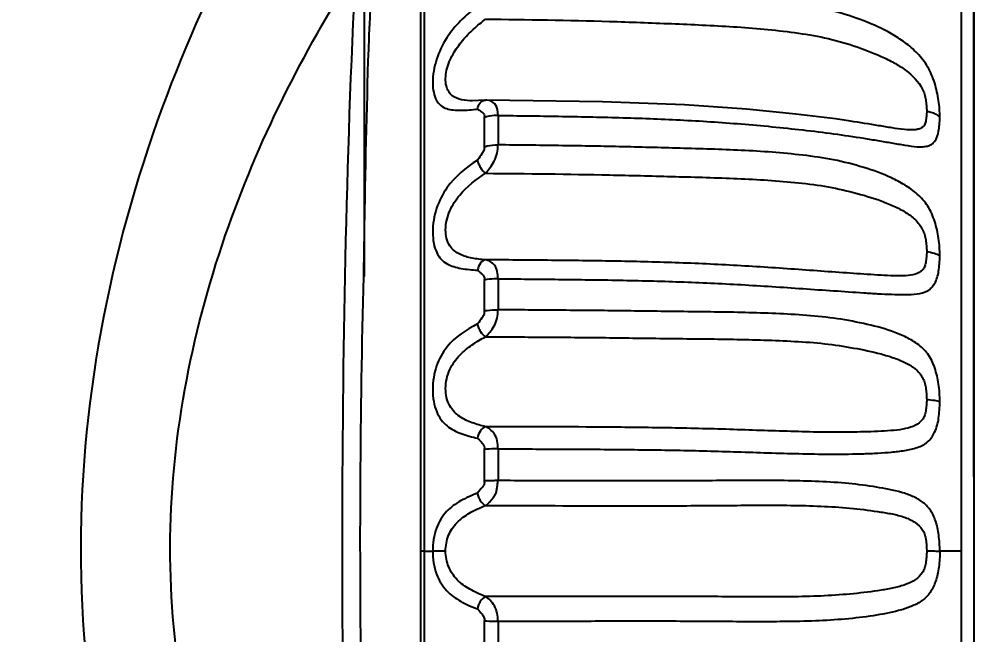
# Model space of a CAD drawing. Header units: millimetres. Extents: x 7426 to 8300, y 123 to 421.
# Drawn here: x 8017.264 to 8020.517, y 349.82 to 351.917 of the extents above; entities that cross this region are included whole.
import ezdxf

# ---------------------------------------------------------------- set-up
doc = ezdxf.new("R2010")
doc.units = ezdxf.units.MM
doc.layers.add('20_ALL_FEATURES', color=7, linetype='Continuous')
doc.layers.add('多重引线', color=7, linetype='Continuous')
doc.styles.add('微软雅黑', font='msyh.ttc')
doc.dimstyles.new('尺寸标注_1_4比例', dxfattribs={"dimtxt": 2.1, "dimasz": 1.7, "dimexe": 0.5, "dimexo": 0.4, "dimgap": 0.5, "dimtad": 1, "dimdec": 1, "dimlfac": 4, "dimdsep": 46, "dimtxsty": '微软雅黑', "dimcen": 0.09, "dimadec": 0, "dimazin": 0, "dimtp": 0.01, "dimtm": 0.01, "dimtfac": 1, "dimtdec": 1, "dimtofl": 0, "dimtmove": 0, "dimatfit": 3, "dimfxl": 1, "dimtolj": 1, "dimarcsym": 0})

# ---------------------------------------------------------------- blocks, each defined once
blk = doc.blocks.new('*D890')
at = {"layer": 'Defpoints', "color": 0}
for p in [(8010.9443, 360.1863), (8006.63, 320.4735), (8032.781, 320.4735)]:
    blk.add_point(p, dxfattribs=at)
at = {"layer": '多重引线', "color": 0, "lineweight": -2}
for p, q in [((8011.3443, 360.1863), (8033.281, 360.1863)), ((8032.781, 358.4863), (8032.781, 322.1735)), ((8007.03, 320.4735), (8033.281, 320.4735))]:
    blk.add_line(p, q, dxfattribs=at)
at = {"layer": '多重引线', "color": 0}
for points in [[(8033.0643, 358.4863), (8032.4976, 358.4863), (8032.781, 360.1863)], [(8032.4976, 322.1735), (8033.0643, 322.1735), (8032.781, 320.4735)]]:
    blk.add_solid(points, dxfattribs=at)
at = {"layer": '多重引线', "color": 0, "insert": (8031.1896, 340.3299), "char_height": 2.1, "attachment_point": 5, "rotation": 90, "style": '微软雅黑'}
blk.add_mtext('\\A1;158.9', dxfattribs=at)
blk = doc.blocks.new('*D893')
at = {"layer": 'Defpoints', "color": 0}
for p in [(8020.5171, 377.9036), (7952.0515, 353.388), (8020.5171, 349.9592)]:
    blk.add_point(p, dxfattribs=at)
at = {"layer": '多重引线', "color": 0, "lineweight": -2}
for p, q in [((7952.0515, 353.788), (7952.0515, 378.4036)), ((8020.5171, 350.3592), (8020.5171, 378.4036)), ((7953.7515, 377.9036), (8018.8171, 377.9036))]:
    blk.add_line(p, q, dxfattribs=at)
at = {"layer": '多重引线', "color": 0}
for points in [[(7953.7515, 378.1869), (7953.7515, 377.6202), (7952.0515, 377.9036)], [(8018.8171, 377.6202), (8018.8171, 378.1869), (8020.5171, 377.9036)]]:
    blk.add_solid(points, dxfattribs=at)
at = {"layer": '多重引线', "color": 0, "insert": (7986.2843, 379.4888), "char_height": 2.1, "attachment_point": 5, "style": '微软雅黑'}
blk.add_mtext('\\A1;273.9', dxfattribs=at)

msp = doc.modelspace()

# ---------------------------------------------------------------- linework, layer by layer
at = {"layer": '20_ALL_FEATURES', "color": 7, "linetype": 'Continuous'}
for p, q in [((8018.644, 353.5644), (8018.6441, 350.1052)), ((8018.6319, 353.5123), (8018.6318, 346.9249)), ((8020.4735, 353.1165), (8020.4735, 347.094)), ((8020.5171, 352.8563), (8020.5171, 347.3541)), ((8018.809, 351.6393), (8018.8089, 351.6393)), ((8018.8503, 351.641), (8018.8535, 351.6411)), ((8018.8575, 351.6413), (8018.8535, 351.6411)), ((8018.8485, 351.5821), (8018.8485, 351.4824)), ((8018.8957, 351.589), (8018.8957, 351.4889)), ((8020.0962, 351.5698), (8020.0949, 351.57)), ((8018.8485, 351.0284), (8018.8485, 350.9234)), ((8018.8957, 351.0327), (8018.8957, 350.9273)), ((8018.8485, 350.4519), (8018.8485, 350.3442)), ((8018.8957, 350.4535), (8018.8957, 350.3454)), ((8018.6441, 350.1052), (8018.632, 350.1052)), ((8018.6439, 350.1052), (8018.6733, 350.1052)), ((8018.644, 350.1052), (8018.6439, 346.6459)), ((8020.4735, 350.1052), (8020.4009, 350.1055)), ((8018.8485, 349.8668), (8018.8485, 349.7592)), ((8018.8957, 349.8656), (8018.8957, 349.7576))]:
    msp.add_line(p, q, dxfattribs=at)
for points in [[(8018.8504, 351.6411), (8018.8295, 351.6398), (8018.8091, 351.6393)], [(8020.0962, 351.5698), (8020.045, 351.5771), (8019.9099, 351.5939), (8019.7425, 351.6104), (8019.5315, 351.6249), (8019.2513, 351.6352), (8018.8575, 351.6413)]]:
    msp.add_lwpolyline(points, dxfattribs=at)
for centre, radius, start, end in [((8048.4416, 350.8527), 30.002, 177.60594, 178.01305), ((8018.7265, 337.787), 12.3183, 90.04351, 90.24754)]:
    msp.add_arc(centre, radius, start, end, dxfattribs=at)
msp.add_open_spline([(8018.438, 352.9208), (8018.4392, 352.2939), (8018.4392, 351.667), (8018.4392, 351.0401)], degree=3, dxfattribs=at)
for points, knots in [([(8018.3945, 352.8576), (8018.137, 352.4691), (8017.6609, 351.5901), (8017.3659, 350.0683), (8017.6469, 348.7786), (8018.0711, 347.8887), (8018.3123, 347.4926), (8018.4391, 347.3098)], [0, 0, 0, 0, 0.235936, 0.501412, 0.765831, 0.887391, 1, 1, 1, 1]), ([(8018.4112, 348.1486), (8018.2318, 348.4337), (8017.9111, 349.0587), (8017.7099, 350.1182), (8017.9137, 351.1755), (8018.2298, 351.8027), (8018.4109, 352.0863)], [0, 0, 0, 0, 0.241933, 0.500193, 0.758296, 1, 1, 1, 1]), ([(8018.4112, 348.1486), (8018.3782, 348.8043), (8018.3531, 350.1175), (8018.3783, 351.4307), (8018.4109, 352.0863)], [0, 0, 0, 0, 0.50005, 1, 1, 1, 1]), ([(8020.4009, 351.5836), (8020.4007, 351.5928), (8020.4005, 351.6116), (8020.3959, 351.6505), (8020.3852, 351.6995), (8020.3624, 351.7556), (8020.3259, 351.802), (8020.283, 351.8383), (8020.2228, 351.8772), (8020.1413, 351.9132), (8020.04, 351.9465), (8019.9347, 351.9664), (8019.8296, 351.98), (8019.6902, 351.9922), (8019.5166, 352.0002), (8019.3091, 352.0083), (8019.1023, 352.0132), (8018.9645, 352.0155), (8018.8957, 352.0165)], [0, 0, 0, 0, 0.016219, 0.033118, 0.068667, 0.104346, 0.138416, 0.171379, 0.202835, 0.264209, 0.327354, 0.390098, 0.452204, 0.513827, 0.636108, 0.757745, 0.878985, 1, 1, 1, 1]), ([(8018.8261, 351.962), (8018.8058, 351.9464), (8018.7671, 351.9134), (8018.717, 351.8532), (8018.6829, 351.7811), (8018.6711, 351.716), (8018.675, 351.6686), (8018.6839, 351.6411), (8018.7, 351.6217), (8018.7208, 351.6113), (8018.744, 351.6072), (8018.7793, 351.6064), (8018.8069, 351.6088), (8018.8262, 351.6107)], [0, 0, 0, 0, 0.145724, 0.288944, 0.442861, 0.594909, 0.659384, 0.712805, 0.757026, 0.798766, 0.842558, 0.889867, 1, 1, 1, 1]), ([(8018.8089, 351.6393), (8018.7964, 351.6394), (8018.7724, 351.6404), (8018.7428, 351.6513), (8018.7261, 351.6704), (8018.7182, 351.6909), (8018.7163, 351.716), (8018.7212, 351.7534), (8018.7401, 351.7985), (8018.7733, 351.8447), (8018.8116, 351.8839), (8018.8393, 351.9066), (8018.8534, 351.9173)], [0, 0, 0, 0, 0.096164, 0.18557, 0.2331, 0.287847, 0.352465, 0.42535, 0.577813, 0.723719, 0.862958, 1, 1, 1, 1]), ([(8018.8534, 351.9173), (8018.9941, 351.9159), (8019.2052, 351.9126), (8019.4866, 351.902), (8019.6624, 351.8943), (8019.8024, 351.8839), (8019.9062, 351.8722), (8020.0085, 351.8558), (8020.107, 351.8279), (8020.1856, 351.7985), (8020.2445, 351.7694), (8020.2958, 351.7374), (8020.3333, 351.6999), (8020.3493, 351.6615), (8020.3535, 351.6426), (8020.355, 351.6265), (8020.3556, 351.6136), (8020.3565, 351.607), (8020.3562, 351.6038)], [0, 0, 0, 0, 0.26048, 0.390997, 0.521468, 0.586346, 0.650881, 0.714912, 0.777977, 0.839961, 0.870159, 0.899392, 0.952112, 0.964236, 0.975981, 0.987857, 0.994019, 1, 1, 1, 1]), ([(8018.4382, 351.0401), (8018.4394, 351.1157), (8018.4439, 351.4001), (8018.4504, 351.6844), (8018.4576, 351.8929)], [0, 0, 0, 0, 0.266062, 1, 1, 1, 1]), ([(8018.8262, 351.6107), (8018.8276, 351.6182), (8018.8317, 351.6318), (8018.8444, 351.6404), (8018.8503, 351.641)], [0, 0, 0, 0, 0.560889, 1, 1, 1, 1]), ([(8018.8957, 351.589), (8018.8954, 351.6027), (8018.8927, 351.6294), (8018.8676, 351.6412), (8018.8575, 351.6413)], [0, 0, 0, 0, 0.5741, 1, 1, 1, 1]), ([(8018.8262, 351.6107), (8018.83, 351.6082), (8018.8362, 351.6041), (8018.8442, 351.5985), (8018.8502, 351.5915), (8018.849, 351.5853), (8018.8485, 351.5821)], [0, 0, 0, 0, 0.349293, 0.561545, 0.751727, 1, 1, 1, 1]), ([(8018.8957, 351.5891), (8018.8915, 351.5891), (8018.8756, 351.5886), (8018.8596, 351.586), (8018.8485, 351.582)], [0, 0, 0, 0, 0.264113, 1, 1, 1, 1]), ([(8018.8957, 351.589), (8018.9645, 351.5884), (8019.1022, 351.5865), (8019.3091, 351.5824), (8019.4818, 351.5761), (8019.6203, 351.5681), (8019.7246, 351.5605), (8019.8293, 351.5511), (8019.9342, 351.54), (8020.0384, 351.5273), (8020.1237, 351.5146), (8020.1894, 351.5038), (8020.236, 351.4958), (8020.2806, 351.4882), (8020.3161, 351.4827), (8020.3423, 351.4821), (8020.3589, 351.4841), (8020.3733, 351.49), (8020.3892, 351.5059), (8020.3971, 351.5307), (8020.4, 351.5589), (8020.4011, 351.5751), (8020.4009, 351.5836)], [0, 0, 0, 0, 0.130259, 0.260786, 0.391721, 0.457458, 0.52348, 0.589818, 0.656458, 0.723185, 0.788651, 0.819658, 0.849321, 0.878143, 0.905283, 0.917222, 0.92768, 0.936826, 0.94605, 0.9694, 0.98397, 1, 1, 1, 1]), ([(8020.3562, 351.6038), (8020.3563, 351.5977), (8020.3554, 351.5861), (8020.3536, 351.5702), (8020.3495, 351.5567), (8020.3408, 351.5473), (8020.3289, 351.5422), (8020.3085, 351.5387), (8020.2777, 351.5406), (8020.2372, 351.5468), (8020.176, 351.5571), (8020.1285, 351.5649), (8020.0962, 351.5698)], [0, 0, 0, 0, 0.05933, 0.113147, 0.156691, 0.193521, 0.233841, 0.280735, 0.394811, 0.531241, 0.680766, 1, 1, 1, 1]), ([(8020.3562, 351.6038), (8020.361, 351.603), (8020.377, 351.5994), (8020.393, 351.592), (8020.4009, 351.5836)], [0, 0, 0, 0, 0.299445, 1, 1, 1, 1]), ([(8018.8485, 351.4824), (8018.8487, 351.4803), (8018.8495, 351.4761), (8018.8478, 351.4697), (8018.8442, 351.4642), (8018.8372, 351.4531), (8018.831, 351.4443), (8018.8261, 351.4371)], [0, 0, 0, 0, 0.119803, 0.24304, 0.372657, 0.498568, 1, 1, 1, 1]), ([(8018.8485, 351.4824), (8018.852, 351.4835), (8018.8674, 351.4875), (8018.8834, 351.489), (8018.8957, 351.4889)], [0, 0, 0, 0, 0.226324, 1, 1, 1, 1]), ([(8018.8534, 351.3922), (8018.8588, 351.3981), (8018.8692, 351.4117), (8018.8839, 351.4339), (8018.894, 351.4604), (8018.8957, 351.4795), (8018.8957, 351.4889)], [0, 0, 0, 0, 0.222093, 0.473315, 0.738959, 1, 1, 1, 1]), ([(8020.4009, 351.1115), (8020.4007, 351.1212), (8020.4005, 351.1408), (8020.396, 351.1801), (8020.3857, 351.2281), (8020.3627, 351.2811), (8020.3258, 351.3224), (8020.2827, 351.353), (8020.2221, 351.385), (8020.1407, 351.4137), (8020.0394, 351.4398), (8019.9345, 351.4546), (8019.8295, 351.4643), (8019.6901, 351.4726), (8019.5166, 351.4774), (8019.3091, 351.4831), (8019.1023, 351.4865), (8018.9645, 351.4882), (8018.8957, 351.4889)], [0, 0, 0, 0, 0.017234, 0.034851, 0.070324, 0.104285, 0.136291, 0.167532, 0.197798, 0.257922, 0.320635, 0.383573, 0.446144, 0.508351, 0.631947, 0.754953, 0.877585, 1, 1, 1, 1]), ([(8018.8261, 351.4371), (8018.7867, 351.4118), (8018.7281, 351.3641), (8018.6822, 351.273), (8018.671, 351.2063), (8018.6753, 351.155), (8018.6846, 351.1233), (8018.7004, 351.0991), (8018.7283, 351.0779), (8018.7719, 351.0663), (8018.8074, 351.0633), (8018.8262, 351.0621)], [0, 0, 0, 0, 0.2641, 0.410782, 0.567021, 0.638214, 0.699615, 0.75155, 0.798599, 0.893915, 1, 1, 1, 1]), ([(8018.8261, 351.4371), (8018.8254, 351.435), (8018.8266, 351.4303), (8018.8303, 351.4222), (8018.8378, 351.4085), (8018.8458, 351.3966), (8018.8534, 351.3922)], [0, 0, 0, 0, 0.122481, 0.245868, 0.507132, 1, 1, 1, 1]), ([(8018.8535, 351.0973), (8018.8379, 351.0986), (8018.808, 351.102), (8018.7714, 351.1117), (8018.7461, 351.1273), (8018.7231, 351.1527), (8018.7124, 351.2034), (8018.7278, 351.2649), (8018.7732, 351.3341), (8018.8212, 351.3712), (8018.8534, 351.3922)], [0, 0, 0, 0, 0.107074, 0.207154, 0.256885, 0.309737, 0.438424, 0.59132, 0.735653, 1, 1, 1, 1]), ([(8018.8534, 351.3922), (8018.9941, 351.3911), (8019.2052, 351.3889), (8019.4866, 351.3813), (8019.6624, 351.3767), (8019.8023, 351.3699), (8019.9061, 351.3617), (8020.0081, 351.3498), (8020.1065, 351.3281), (8020.1852, 351.305), (8020.2442, 351.2814), (8020.2841, 351.2607), (8020.3183, 351.2353), (8020.3392, 351.2084), (8020.3494, 351.1845), (8020.3535, 351.1655), (8020.355, 351.1491), (8020.3556, 351.1356), (8020.3565, 351.1287), (8020.3562, 351.1253)], [0, 0, 0, 0, 0.262403, 0.393849, 0.525197, 0.59045, 0.655255, 0.719338, 0.781972, 0.842901, 0.872259, 0.900391, 0.926611, 0.951042, 0.962911, 0.974791, 0.987155, 0.993644, 1, 1, 1, 1]), ([(8020.3562, 351.1253), (8020.3563, 351.1189), (8020.3554, 351.1065), (8020.3537, 351.0891), (8020.3499, 351.074), (8020.3393, 351.0582), (8020.3161, 351.0463), (8020.2824, 351.042), (8020.2432, 351.0425), (8020.1841, 351.0455), (8020.1055, 351.0512), (8020.0073, 351.058), (8019.9058, 351.0653), (8019.8022, 351.0724), (8019.6623, 351.0809), (8019.4866, 351.0887), (8019.2755, 351.0934), (8019.0644, 351.0959), (8018.9238, 351.097), (8018.8535, 351.0973)], [0, 0, 0, 0, 0.01233, 0.023924, 0.03368, 0.041916, 0.059729, 0.081451, 0.106999, 0.135063, 0.195342, 0.258635, 0.324366, 0.39112, 0.458422, 0.593933, 0.729438, 0.864691, 1, 1, 1, 1]), ([(8020.3562, 351.1253), (8020.3653, 351.1243), (8020.3807, 351.1214), (8020.3956, 351.1154), (8020.4009, 351.1115)], [0, 0, 0, 0, 0.583531, 1, 1, 1, 1]), ([(8018.8535, 351.0973), (8018.8467, 351.0967), (8018.8326, 351.086), (8018.8276, 351.0708), (8018.8262, 351.0621)], [0, 0, 0, 0, 0.437666, 1, 1, 1, 1]), ([(8018.8957, 351.0327), (8018.8954, 351.0487), (8018.892, 351.0736), (8018.8701, 351.092), (8018.8588, 351.0966), (8018.8535, 351.0973)], [0, 0, 0, 0, 0.57536, 0.805494, 1, 1, 1, 1]), ([(8018.8957, 351.0327), (8018.9645, 351.0323), (8019.1022, 351.031), (8019.309, 351.0285), (8019.4817, 351.0241), (8019.6203, 351.0185), (8019.7246, 351.013), (8019.8292, 351.0065), (8019.9341, 350.9994), (8020.0383, 350.9922), (8020.1236, 350.9863), (8020.1894, 350.9821), (8020.236, 350.9798), (8020.2807, 350.9786), (8020.3222, 350.9796), (8020.3544, 350.9874), (8020.3736, 351.0022), (8020.3888, 351.0238), (8020.397, 351.0525), (8020.4, 351.0846), (8020.4011, 351.1023), (8020.4009, 351.1115)], [0, 0, 0, 0, 0.129104, 0.258464, 0.388196, 0.453301, 0.518654, 0.584268, 0.650102, 0.715895, 0.780232, 0.81062, 0.839643, 0.867822, 0.894551, 0.917661, 0.928196, 0.939379, 0.966648, 0.9828, 1, 1, 1, 1]), ([(8018.8262, 351.0621), (8018.8287, 351.06), (8018.8338, 351.0557), (8018.8412, 351.0489), (8018.8496, 351.0411), (8018.8495, 351.0324), (8018.8485, 351.0284)], [0, 0, 0, 0, 0.23016, 0.464112, 0.707474, 1, 1, 1, 1]), ([(8018.4389, 349.1916), (8018.4348, 349.3435), (8018.4229, 349.9596), (8018.4259, 350.576), (8018.4382, 351.0401)], [0, 0, 0, 0, 0.246582, 1, 1, 1, 1]), ([(8018.8957, 351.0327), (8018.8915, 351.0327), (8018.8757, 351.0324), (8018.8599, 351.0308), (8018.8485, 351.0283)], [0, 0, 0, 0, 0.265647, 1, 1, 1, 1]), ([(8018.8485, 350.9234), (8018.8487, 350.9212), (8018.8495, 350.9169), (8018.8478, 350.9103), (8018.8442, 350.905), (8018.8373, 350.8945), (8018.831, 350.8861), (8018.8261, 350.8794)], [0, 0, 0, 0, 0.129669, 0.256713, 0.385064, 0.509007, 1, 1, 1, 1]), ([(8018.8485, 350.9234), (8018.852, 350.9241), (8018.8676, 350.9265), (8018.8834, 350.9273), (8018.8957, 350.9273)], [0, 0, 0, 0, 0.222945, 1, 1, 1, 1]), ([(8018.8534, 350.8354), (8018.8589, 350.8402), (8018.8694, 350.8521), (8018.8841, 350.8727), (8018.8941, 350.8986), (8018.8957, 350.9177), (8018.8957, 350.9273)], [0, 0, 0, 0, 0.209981, 0.455415, 0.723679, 1, 1, 1, 1]), ([(8020.4009, 350.6147), (8020.4007, 350.6246), (8020.4005, 350.6445), (8020.3961, 350.6833), (8020.3862, 350.7291), (8020.3628, 350.7779), (8020.3253, 350.813), (8020.2822, 350.8368), (8020.2214, 350.8611), (8020.1401, 350.8819), (8020.039, 350.9002), (8019.9344, 350.9096), (8019.8294, 350.9152), (8019.69, 350.9194), (8019.5165, 350.9208), (8019.3091, 350.9239), (8019.1023, 350.9258), (8018.9645, 350.9268), (8018.8957, 350.9273)], [0, 0, 0, 0, 0.017876, 0.035826, 0.070443, 0.102045, 0.131707, 0.161243, 0.190451, 0.249642, 0.312222, 0.375597, 0.438831, 0.501794, 0.627005, 0.751649, 0.875931, 1, 1, 1, 1]), ([(8018.8261, 350.8794), (8018.7873, 350.8596), (8018.7279, 350.8209), (8018.6879, 350.7476), (8018.6756, 350.6969), (8018.6721, 350.6557), (8018.6754, 350.6161), (8018.6848, 350.5811), (8018.7004, 350.5526), (8018.7274, 350.5248), (8018.7707, 350.5035), (8018.8072, 350.4941), (8018.8262, 350.49)], [0, 0, 0, 0, 0.243416, 0.379586, 0.456023, 0.534416, 0.609471, 0.677095, 0.736046, 0.789098, 0.891307, 1, 1, 1, 1]), ([(8018.8261, 350.8794), (8018.8254, 350.8773), (8018.8266, 350.8724), (8018.8302, 350.8639), (8018.8374, 350.8504), (8018.8458, 350.8389), (8018.8534, 350.8354)], [0, 0, 0, 0, 0.128976, 0.259162, 0.525288, 1, 1, 1, 1]), ([(8018.8535, 350.5291), (8018.8378, 350.5328), (8018.8073, 350.5413), (8018.763, 350.5615), (8018.7252, 350.6007), (8018.7124, 350.6613), (8018.7269, 350.7236), (8018.7625, 350.7734), (8018.8062, 350.8088), (8018.8375, 350.827), (8018.8534, 350.8354)], [0, 0, 0, 0, 0.109868, 0.215975, 0.328871, 0.467638, 0.618551, 0.753419, 0.877298, 1, 1, 1, 1]), ([(8018.8534, 350.8354), (8018.9238, 350.835), (8019.0644, 350.8342), (8019.2755, 350.8325), (8019.4866, 350.8291), (8019.6623, 350.8278), (8019.8023, 350.8247), (8019.9059, 350.8203), (8020.0078, 350.8132), (8020.106, 350.7981), (8020.1848, 350.7819), (8020.244, 350.7644), (8020.2838, 350.7485), (8020.3181, 350.7276), (8020.3393, 350.7034), (8020.3495, 350.681), (8020.3536, 350.6623), (8020.355, 350.6459), (8020.3556, 350.6322), (8020.3564, 350.6252), (8020.3562, 350.6217)], [0, 0, 0, 0, 0.13235, 0.264645, 0.397192, 0.529614, 0.595361, 0.660578, 0.724894, 0.787327, 0.847483, 0.876134, 0.903237, 0.928091, 0.951052, 0.962427, 0.974176, 0.986746, 0.993413, 1, 1, 1, 1]), ([(8020.3562, 350.6217), (8020.3563, 350.615), (8020.3554, 350.6017), (8020.3536, 350.583), (8020.3498, 350.5663), (8020.3394, 350.548), (8020.3172, 350.5312), (8020.2829, 350.521), (8020.2434, 350.5161), (8020.2, 350.5132), (8020.1542, 350.5115), (8020.0901, 350.5102), (8020.0073, 350.51), (8019.9058, 350.5124), (8019.8022, 350.5158), (8019.6975, 350.5194), (8019.5922, 350.5225), (8019.4514, 350.5256), (8019.2052, 350.5282), (8018.9941, 350.529), (8018.8535, 350.5291)], [0, 0, 0, 0, 0.012882, 0.025315, 0.036051, 0.045299, 0.064943, 0.087419, 0.113077, 0.141016, 0.170466, 0.200826, 0.263584, 0.328769, 0.395001, 0.461813, 0.529018, 0.596421, 0.73108, 1, 1, 1, 1]), ([(8018.8957, 350.4535), (8018.9645, 350.4534), (8019.1022, 350.4528), (8019.309, 350.4518), (8019.5165, 350.4491), (8019.6899, 350.4443), (8019.8292, 350.4397), (8019.9341, 350.4368), (8020.0383, 350.4352), (8020.1236, 350.4363), (8020.1894, 350.4389), (8020.2361, 350.4422), (8020.2811, 350.4476), (8020.3234, 350.4561), (8020.362, 350.4749), (8020.3869, 350.5124), (8020.3969, 350.5508), (8020.3999, 350.5861), (8020.4011, 350.605), (8020.4009, 350.6147)], [0, 0, 0, 0, 0.127585, 0.255417, 0.383594, 0.512425, 0.57718, 0.642118, 0.706989, 0.770434, 0.800435, 0.829162, 0.857221, 0.884316, 0.909179, 0.934369, 0.964857, 0.982125, 1, 1, 1, 1]), ([(8020.3562, 350.6217), (8020.365, 350.6212), (8020.38, 350.6197), (8020.395, 350.6169), (8020.4009, 350.6147)], [0, 0, 0, 0, 0.58375, 1, 1, 1, 1]), ([(8018.8535, 350.5291), (8018.8463, 350.5277), (8018.8336, 350.5145), (8018.8268, 350.4991), (8018.8262, 350.49)], [0, 0, 0, 0, 0.446818, 1, 1, 1, 1]), ([(8018.8957, 350.4535), (8018.8955, 350.4628), (8018.8943, 350.4804), (8018.8851, 350.504), (8018.8701, 350.5196), (8018.859, 350.527), (8018.8535, 350.5291)], [0, 0, 0, 0, 0.30365, 0.572022, 0.805696, 1, 1, 1, 1]), ([(8018.8262, 350.49), (8018.8287, 350.4874), (8018.8331, 350.4829), (8018.8394, 350.4762), (8018.845, 350.4699), (8018.8498, 350.4618), (8018.8493, 350.4551), (8018.8485, 350.4519)], [0, 0, 0, 0, 0.233427, 0.410755, 0.591575, 0.784027, 1, 1, 1, 1]), ([(8018.8957, 350.4535), (8018.8914, 350.4535), (8018.8757, 350.4534), (8018.8599, 350.4528), (8018.8485, 350.4518)], [0, 0, 0, 0, 0.272174, 1, 1, 1, 1]), ([(8018.8485, 350.3442), (8018.8488, 350.3417), (8018.8496, 350.3378), (8018.8477, 350.3302), (8018.8391, 350.3192), (8018.8316, 350.3095), (8018.8261, 350.3027)], [0, 0, 0, 0, 0.154844, 0.242977, 0.466898, 1, 1, 1, 1]), ([(8018.8957, 350.3454), (8018.8915, 350.3454), (8018.8757, 350.3452), (8018.86, 350.3447), (8018.8485, 350.3443)], [0, 0, 0, 0, 0.271744, 1, 1, 1, 1]), ([(8018.8535, 350.2606), (8018.859, 350.2641), (8018.8667, 350.2712), (8018.876, 350.2823), (8018.8831, 350.2922), (8018.8896, 350.3036), (8018.8924, 350.3171), (8018.894, 350.3311), (8018.8951, 350.3406), (8018.8957, 350.3454)], [0, 0, 0, 0, 0.199288, 0.314408, 0.438884, 0.570739, 0.708981, 0.85326, 1, 1, 1, 1]), ([(8020.4009, 350.1055), (8020.4007, 350.1237), (8020.3988, 350.1587), (8020.389, 350.207), (8020.3701, 350.2467), (8020.3419, 350.2746), (8020.308, 350.2931), (8020.2558, 350.3107), (8020.1827, 350.3243), (8020.0889, 350.3368), (8019.9883, 350.3429), (8019.8834, 350.3456), (8019.7393, 350.3462), (8019.5571, 350.3445), (8019.3373, 350.3443), (8019.1166, 350.3449), (8018.9694, 350.3452), (8018.8957, 350.3454)], [0, 0, 0, 0, 0.03334, 0.063935, 0.089748, 0.112464, 0.135288, 0.15979, 0.213035, 0.27093, 0.332833, 0.397248, 0.46301, 0.596341, 0.730627, 0.865249, 1, 1, 1, 1]), ([(8018.8261, 350.3027), (8018.8063, 350.2953), (8018.7684, 350.2791), (8018.7159, 350.2418), (8018.68, 350.181), (8018.6732, 350.1316), (8018.6733, 350.1052)], [0, 0, 0, 0, 0.236275, 0.458002, 0.705171, 1, 1, 1, 1]), ([(8018.8261, 350.3027), (8018.8254, 350.3005), (8018.8267, 350.2955), (8018.8301, 350.287), (8018.8372, 350.2739), (8018.846, 350.2631), (8018.8535, 350.2606)], [0, 0, 0, 0, 0.134601, 0.271139, 0.541383, 1, 1, 1, 1]), ([(8018.7171, 350.1053), (8018.7171, 350.1236), (8018.7236, 350.1599), (8018.7545, 350.2055), (8018.8002, 350.2381), (8018.8349, 350.2534), (8018.8535, 350.2606)], [0, 0, 0, 0, 0.248265, 0.486241, 0.728981, 1, 1, 1, 1]), ([(8018.8535, 350.2606), (8018.994, 350.2604), (8019.205, 350.2599), (8019.4863, 350.2595), (8019.6619, 350.2609), (8019.8018, 350.2619), (8019.9053, 350.2613), (8020.0069, 350.2586), (8020.1052, 350.2519), (8020.1838, 350.2411), (8020.2431, 350.2316), (8020.2832, 350.2212), (8020.3169, 350.2045), (8020.339, 350.1844), (8020.3495, 350.164), (8020.3552, 350.1392), (8020.3555, 350.1194), (8020.3562, 350.1057)], [0, 0, 0, 0, 0.266803, 0.400445, 0.533941, 0.600209, 0.665929, 0.730556, 0.793115, 0.852768, 0.880995, 0.907211, 0.930994, 0.95203, 0.96248, 0.973962, 1, 1, 1, 1]), ([(8018.6733, 350.1052), (8018.6732, 350.0788), (8018.6801, 350.0296), (8018.7161, 349.9691), (8018.7685, 349.9319), (8018.8063, 349.9157), (8018.8262, 349.9083)], [0, 0, 0, 0, 0.294614, 0.541738, 0.763555, 1, 1, 1, 1]), ([(8018.8535, 349.9505), (8018.8349, 349.9577), (8018.8003, 349.9729), (8018.7547, 350.0054), (8018.7238, 350.0508), (8018.7172, 350.0871), (8018.7171, 350.1053)], [0, 0, 0, 0, 0.271051, 0.513831, 0.751808, 1, 1, 1, 1]), ([(8020.3562, 350.1057), (8020.3563, 350.0987), (8020.3554, 350.0848), (8020.3536, 350.0651), (8020.3497, 350.0472), (8020.3394, 350.0267), (8020.3179, 350.0058), (8020.2834, 349.9899), (8020.2436, 349.9797), (8020.1844, 349.9688), (8020.1057, 349.9595), (8020.0074, 349.9521), (8019.9058, 349.9495), (8019.8021, 349.949), (8019.6622, 349.9501), (8019.4865, 349.9515), (8019.2051, 349.9511), (8018.9941, 349.9508), (8018.8535, 349.9505)], [0, 0, 0, 0, 0.013305, 0.026255, 0.037673, 0.047773, 0.069328, 0.092931, 0.11909, 0.147232, 0.207018, 0.269455, 0.334148, 0.399829, 0.466082, 0.599595, 0.733189, 1, 1, 1, 1]), ([(8020.4009, 350.1055), (8020.4015, 350.0873), (8020.3994, 350.0604), (8020.3936, 350.0259), (8020.3849, 349.9963), (8020.3708, 349.964), (8020.3424, 349.9358), (8020.3081, 349.9177), (8020.256, 349.8999), (8020.1832, 349.8857), (8020.0894, 349.874), (8019.9887, 349.8675), (8019.8838, 349.865), (8019.7397, 349.8645), (8019.5574, 349.8662), (8019.3374, 349.8666), (8019.1167, 349.8658), (8018.9694, 349.8658), (8018.8957, 349.8656)], [0, 0, 0, 0, 0.033295, 0.049053, 0.063979, 0.089721, 0.112503, 0.135658, 0.159965, 0.213004, 0.271014, 0.332826, 0.397268, 0.463021, 0.596346, 0.73063, 0.865251, 1, 1, 1, 1]), ([(8020.3562, 350.1057), (8020.3652, 350.1057), (8020.3801, 350.106), (8020.395, 350.1055), (8020.4009, 350.1055)], [0, 0, 0, 0, 0.602557, 1, 1, 1, 1]), ([(8018.8535, 349.9505), (8018.846, 349.948), (8018.8375, 349.937), (8018.8287, 349.9224), (8018.8265, 349.913), (8018.8262, 349.9083)], [0, 0, 0, 0, 0.457569, 0.727817, 1, 1, 1, 1]), ([(8018.8957, 349.8656), (8018.8955, 349.8752), (8018.8941, 349.8937), (8018.885, 349.919), (8018.87, 349.9372), (8018.8591, 349.947), (8018.8535, 349.9505)], [0, 0, 0, 0, 0.290543, 0.55955, 0.798859, 1, 1, 1, 1]), ([(8018.8262, 349.9083), (8018.8313, 349.9024), (8018.8387, 349.8932), (8018.8493, 349.8803), (8018.8495, 349.8711), (8018.8485, 349.8668)], [0, 0, 0, 0, 0.480522, 0.730723, 1, 1, 1, 1]), ([(8018.8957, 349.8656), (8018.8914, 349.8656), (8018.8757, 349.8657), (8018.86, 349.8661), (8018.8485, 349.8668)], [0, 0, 0, 0, 0.272278, 1, 1, 1, 1])]:
    msp.add_open_spline(points, degree=3, knots=knots, dxfattribs=at)

# ---------------------------------------------------------------- dimensions: what is measured, and where the dimension line sits
at = {"layer": '多重引线', "color": 3}
dim = msp.add_linear_dim(base=(8020.5171, 377.9036), p1=(7952.0515, 353.388), p2=(8020.5171, 349.9592), dimstyle='尺寸标注_1_4比例', dxfattribs=at)
dim.commit()
dim.dimension.update_dxf_attribs({"geometry": '*D893', "text_midpoint": (7986.2843, 377.9036), "dimtype": 160})
dim = msp.add_linear_dim(base=(8032.781, 320.4735), p1=(8010.9443, 360.1863), p2=(8006.63, 320.4735), angle=90, dimstyle='尺寸标注_1_4比例', dxfattribs=at)
dim.commit()
dim.dimension.update_dxf_attribs({"geometry": '*D890', "text_midpoint": (8031.1896, 340.3299)})

doc.saveas('drawing.dxf')
